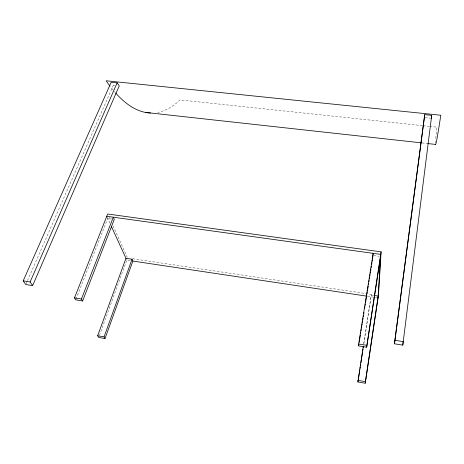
<?xml version="1.0" encoding="UTF-8"?>
<svg xmlns="http://www.w3.org/2000/svg" width="464" height="464" viewBox="0 0 464 464"><rect width="100%" height="100%" fill="white"/><g stroke="black" fill="none" stroke-linecap="round" stroke-linejoin="round"><path stroke-width="0.35" stroke-dasharray="2.32 1.74" d="M373.363 295.307L371.299 295L363.834 344.039M363.619 344.102L371.299 295M99.4 335.391L127.217 259.057M75.951 299.17L107.752 218.445L111.667 218.996M26.042 283.84L27.208 281.19M27.498 280.529L113.361 85.219L112.271 83.74M113.361 85.219L114.672 85.359M425.099 117.636L430.633 118.21M422.46 125.64L179.974 99.928A326.465 102.567 88 0 1 157.859 112.392M423.18 125.715L428.933 126.324M429.652 126.399L436.85 127.165A357.466 3.347 -82.5 0 0 435.684 139.826M422.025 142.929L427.785 143.562M373.769 255.6L379.221 256.36M132.629 258.721L373.416 294.698M130.181 260.652L126.817 260.147L125.976 258.309M367.633 296.276L374.645 297.325M375.33 297.43L378.073 297.842M107.254 217.367L109.84 223.022M109.15 217.28L110.641 220.562M113.025 225.811L127.316 257.317M115.339 92.667A326.465 102.567 88 0 1 114.376 91.553M112.926 89.83A326.465 102.567 88 0 1 110.391 86.629M435.505 142.912A357.466 3.347 -82.5 0 1 435.592 141.16"/><path stroke-width="0.7" d="M82.615 300.974L81.444 299.013L113.32 217.193L114.283 219.356L82.615 300.974L75.684 299.843L74.484 297.882L107.665 214.003L381.101 251.865L378.433 295.446L365.22 383.223L357.912 381.965L363.283 346.237M380.584 256.551L366.653 347.2L358.626 345.895L358.66 343.998L373.189 253.35L372.638 258.349M365.22 383.223L378.183 296.032L374.054 295.411M366.653 347.2L381.101 251.865M378.073 297.842L380.712 254.394L106.761 216.282M394.452 343.789L424.728 114.631L431.7 115.356L402.787 345.129L394.452 343.789L424.728 114.631M431.323 118.279L431.7 115.356M402.787 345.129L403.239 341.62L394.829 340.274M357.912 381.965L359.362 372.662M359.588 371.235L359.815 369.802M360.035 368.37L360.261 366.937M360.482 365.504L360.708 364.078M360.928 362.645L362.604 351.909M362.831 350.482L363.051 349.05M363.277 347.617L363.503 346.185M358.626 345.895L358.852 344.474M359.194 342.339L360.331 335.217M360.563 333.796L360.789 332.375M361.015 330.948L361.247 329.527M361.473 328.1L361.7 326.679M361.926 325.252L362.158 323.831M362.384 322.41L362.61 320.984M362.842 319.563L363.068 318.136M363.295 316.715L363.521 315.288M363.753 313.867L363.979 312.446M364.663 308.171L364.89 306.75M365.116 305.324L365.348 303.903M365.574 302.482L366.369 297.499M366.601 296.073L366.827 294.652M367.053 293.225L367.279 291.804M367.511 290.377L368.196 286.108M368.422 284.687L368.648 283.26M368.874 281.839L369.106 280.413M369.332 278.992L369.559 277.571M369.791 276.144L370.017 274.723M370.243 273.296L370.469 271.875M370.701 270.448L370.927 269.027M371.154 267.606L371.38 266.179M371.612 264.758L371.954 262.624M372.18 261.197L372.406 259.776M132.049 259.219L132.866 261.052L105.05 338.523L104.064 336.876L132.049 259.219L125.976 258.309L111.337 226.287M105.05 338.523L98.658 337.421L97.649 335.779L125.976 258.309M32.631 285.609L119.26 85.834L117.119 82.876L111.18 82.261L23.2 280.848L25.752 284.502L32.631 285.609L30.125 281.955L23.2 280.848M30.125 281.955L117.119 82.876M145.696 112.456L421.306 142.848M427.785 143.562L435.696 144.437M132.866 261.052L366.92 296.165M74.484 297.882L81.444 299.013M358.66 343.998L366.728 345.309M97.649 335.779L104.064 336.876M357.941 380.393L365.284 381.652M435.522 144.269A357.466 3.347 -82.5 0 0 440.8 115.246L106.157 80.777A326.465 102.567 88 0 0 109.968 86.072M150.504 112.978A326.465 102.567 88 0 1 115.82 93.212"/></g></svg>
